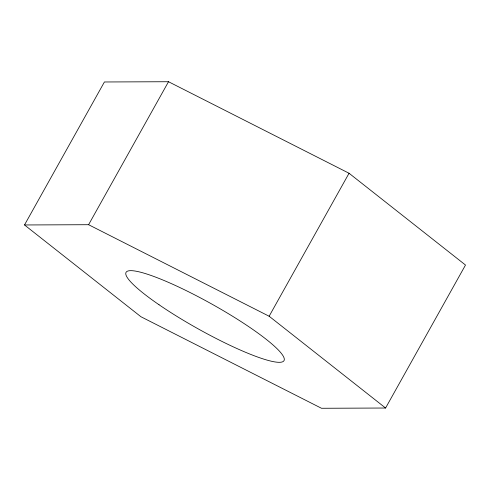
<?xml version="1.0" encoding="UTF-8"?>
<svg xmlns="http://www.w3.org/2000/svg" width="490" height="490" viewBox="0 0 490 490"><rect width="100%" height="100%" fill="white"/><g stroke="black" fill="none" stroke-linecap="round" stroke-linejoin="round"><path stroke-width="0.73" d="M24.5 224.965L104.413 81.977L168.511 81.726L349.052 173.252L465.5 265.035L385.587 408.023L321.489 408.274L140.949 316.748L24.5 224.965L88.598 224.708L269.139 316.24L385.587 408.023M88.598 224.708L168.511 81.726M269.139 316.24L349.052 173.252M159.017 304.737A90.46 14.149 29.2 0 0 283.943 360.732A90.46 14.149 29.2 0 0 172.168 284.01A90.46 14.149 29.2 0 0 159.017 304.737"/></g></svg>
